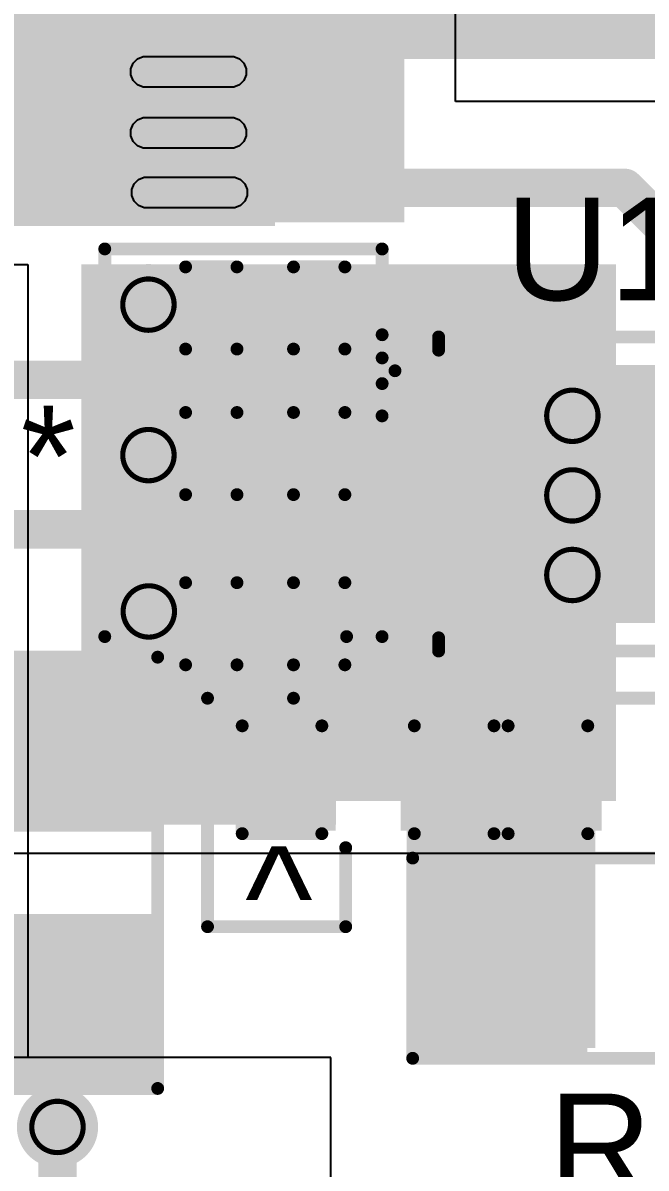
# Model space of a CAD drawing. Header units: millimetres. Extents: x -115 to 124, y -6 to 61.
# Drawn here: x -52.84 to -46.68, y 8.4 to 19.73 of the extents above; entities that cross this region are included whole.
import ezdxf

# ---------------------------------------------------------------- set-up
doc = ezdxf.new("R2010")
doc.units = ezdxf.units.MM
for name, color, linetype in [('BottomLayer', 5, 'Continuous'), ('BottomSolder', 6, 'Continuous'), ('DrillDrawing', 1, 'Continuous'), ('TopLayer', 1, 'Continuous'), ('TopOverlay', 2, 'Continuous'), ('TopPaste', 8, 'Continuous'), ('TopSolder', 216, 'Continuous'), ('ViaHoleLayer', 16, 'Continuous')]:
    doc.layers.add(name, color=color, linetype=linetype)
doc.styles.add('Arial', font='', dxfattribs={"height": 0.2})
doc.styles.get('Arial').set_extended_font_data('Arial')

# ---------------------------------------------------------------- blocks, each defined once
blk = doc.blocks.new('TDFN_14_EP_3_3__3')
at = {"layer": 'TopLayer'}
for points in [[(-1.83500141, 1.30999992), (-1.13500027, 1.30999992), (-1.13500027, 1.09000036), (-1.83500141, 1.09000036)], [(1.13500027, 1.30999992), (1.83500141, 1.30999992), (1.83500141, 1.09000036), (1.13500027, 1.09000036)], [(-0.8899994899999999, 1.17500019), (0.8899994899999999, 1.17500019), (0.8899994899999999, -1.17500019), (-0.8899994899999999, -1.17500019)], [(-1.83500141, 0.9100007199999999), (-1.13500027, 0.9100007199999999), (-1.13500027, 0.6900011599999999), (-1.83500141, 0.6900011599999999)], [(1.13500027, 0.9100007199999999), (1.83500141, 0.9100007199999999), (1.83500141, 0.6900011599999999), (1.13500027, 0.6900011599999999)], [(-1.83500141, 0.50999898), (-1.13500027, 0.50999898), (-1.13500027, 0.28999942), (-1.83500141, 0.28999942)], [(1.13500027, 0.50999898), (1.83500141, 0.50999898), (1.83500141, 0.28999942), (1.13500027, 0.28999942)], [(-1.83500141, 0.10999978), (-1.13500027, 0.10999978), (-1.13500027, -0.10999978), (-1.83500141, -0.10999978)], [(1.13500027, 0.10999978), (1.83500141, 0.10999978), (1.83500141, -0.10999978), (1.13500027, -0.10999978)], [(-1.83500141, -0.28999942), (-1.13500027, -0.28999942), (-1.13500027, -0.50999898), (-1.83500141, -0.50999898)], [(1.13500027, -0.28999942), (1.83500141, -0.28999942), (1.83500141, -0.50999898), (1.13500027, -0.50999898)], [(-1.83500141, -0.6900011599999999), (-1.13500027, -0.6900011599999999), (-1.13500027, -0.9100007199999999), (-1.83500141, -0.9100007199999999)], [(1.13500027, -0.6900011599999999), (1.83500141, -0.6900011599999999), (1.83500141, -0.9100007199999999), (1.13500027, -0.9100007199999999)], [(-1.83500141, -1.09000036), (-1.13500027, -1.09000036), (-1.13500027, -1.30999992), (-1.83500141, -1.30999992)], [(1.13500027, -1.09000036), (1.83500141, -1.09000036), (1.83500141, -1.30999992), (1.13500027, -1.30999992)]]:
    blk.add_hatch(color=1, dxfattribs=at).paths.add_polyline_path(points)
at = {"layer": 'TopPaste'}
for points in [[(-1.83500141, 1.30999992), (-1.13500027, 1.30999992), (-1.13500027, 1.09000036), (-1.83500141, 1.09000036)], [(1.13500027, 1.30999992), (1.83500141, 1.30999992), (1.83500141, 1.09000036), (1.13500027, 1.09000036)], [(-1.83500141, 0.9100007199999999), (-1.13500027, 0.9100007199999999), (-1.13500027, 0.6900011599999999), (-1.83500141, 0.6900011599999999)], [(1.13500027, 0.9100007199999999), (1.83500141, 0.9100007199999999), (1.83500141, 0.6900011599999999), (1.13500027, 0.6900011599999999)], [(-1.83500141, 0.50999898), (-1.13500027, 0.50999898), (-1.13500027, 0.28999942), (-1.83500141, 0.28999942)], [(1.13500027, 0.50999898), (1.83500141, 0.50999898), (1.83500141, 0.28999942), (1.13500027, 0.28999942)], [(-1.83500141, 0.10999978), (-1.13500027, 0.10999978), (-1.13500027, -0.10999978), (-1.83500141, -0.10999978)], [(1.13500027, 0.10999978), (1.83500141, 0.10999978), (1.83500141, -0.10999978), (1.13500027, -0.10999978)], [(-1.83500141, -0.28999942), (-1.13500027, -0.28999942), (-1.13500027, -0.50999898), (-1.83500141, -0.50999898)], [(1.13500027, -0.28999942), (1.83500141, -0.28999942), (1.83500141, -0.50999898), (1.13500027, -0.50999898)], [(-1.83500141, -0.6900011599999999), (-1.13500027, -0.6900011599999999), (-1.13500027, -0.9100007199999999), (-1.83500141, -0.9100007199999999)], [(1.13500027, -0.6900011599999999), (1.83500141, -0.6900011599999999), (1.83500141, -0.9100007199999999), (1.13500027, -0.9100007199999999)], [(-1.83500141, -1.09000036), (-1.13500027, -1.09000036), (-1.13500027, -1.30999992), (-1.83500141, -1.30999992)], [(1.13500027, -1.09000036), (1.83500141, -1.09000036), (1.83500141, -1.30999992), (1.13500027, -1.30999992)]]:
    blk.add_hatch(color=8, dxfattribs=at).paths.add_polyline_path(points)
at = {"layer": 'TopSolder'}
for points in [[(-1.93660141, 1.41159992), (-1.03340027, 1.41159992), (-1.03340027, 0.98840036), (-1.93660141, 0.98840036)], [(1.03340027, 1.41159992), (1.93660141, 1.41159992), (1.93660141, 0.98840036), (1.03340027, 0.98840036)], [(-0.9915994899999999, 1.27660019), (0.9915994899999999, 1.27660019), (0.9915994899999999, -1.27660019), (-0.9915994899999999, -1.27660019)], [(-1.93660141, 1.01160072), (-1.03340027, 1.01160072), (-1.03340027, 0.58840116), (-1.93660141, 0.58840116)], [(1.03340027, 1.01160072), (1.93660141, 1.01160072), (1.93660141, 0.58840116), (1.03340027, 0.58840116)], [(-1.93660141, 0.61159898), (-1.03340027, 0.61159898), (-1.03340027, 0.18839942), (-1.93660141, 0.18839942)], [(1.03340027, 0.61159898), (1.93660141, 0.61159898), (1.93660141, 0.18839942), (1.03340027, 0.18839942)], [(-1.93660141, 0.21159978), (-1.03340027, 0.21159978), (-1.03340027, -0.21159978), (-1.93660141, -0.21159978)], [(1.03340027, 0.21159978), (1.93660141, 0.21159978), (1.93660141, -0.21159978), (1.03340027, -0.21159978)], [(-1.93660141, -0.18839942), (-1.03340027, -0.18839942), (-1.03340027, -0.61159898), (-1.93660141, -0.61159898)], [(1.03340027, -0.18839942), (1.93660141, -0.18839942), (1.93660141, -0.61159898), (1.03340027, -0.61159898)], [(-1.93660141, -0.58840116), (-1.03340027, -0.58840116), (-1.03340027, -1.01160072), (-1.93660141, -1.01160072)], [(1.03340027, -0.58840116), (1.93660141, -0.58840116), (1.93660141, -1.01160072), (1.03340027, -1.01160072)], [(-1.93660141, -0.98840036), (-1.03340027, -0.98840036), (-1.03340027, -1.41159992), (-1.93660141, -1.41159992)], [(1.03340027, -0.98840036), (1.93660141, -0.98840036), (1.93660141, -1.41159992), (1.03340027, -1.41159992)]]:
    blk.add_hatch(color=216, dxfattribs=at).paths.add_polyline_path(points)
at = {"layer": 'TopOverlay', "const_width": 0.127}
for points in [[(-1.54999944, 1.55379928), (1.54999944, 1.55379928)], [(-1.54999944, 1.42299944), (-1.54999944, 1.5429992)], [(1.54999944, 1.42299944), (1.54999944, 1.5429992)], [(-2.1082, 1.0922), (-2.1082, 1.3462)], [(-2.1082, 1.3462), (-1.9812, 1.2192)], [(-2.1082, 1.0922), (-1.9812, 1.2192)], [(-1.54999944, -1.5429992), (-1.54999944, -1.42299944)], [(1.54999944, -1.5429992), (1.54999944, -1.42299944)], [(-1.54999944, -1.55379928), (1.54999944, -1.55379928)]]:
    blk.add_lwpolyline(points, dxfattribs=at)
at = {"layer": 'TopOverlay', "const_width": 0.0635}
for points in [[(-1.58174944, 1.55379928, 1), (-1.51824944, 1.55379928, 1)], [(-1.58174944, 1.5429992, 1), (-1.51824944, 1.5429992, 1)], [(1.51824944, 1.55379928, 1), (1.58174944, 1.55379928, 1)], [(1.51824944, 1.5429992, 1), (1.58174944, 1.5429992, 1)], [(-1.58174944, 1.42299944, 1), (-1.51824944, 1.42299944, 1)], [(1.51824944, 1.42299944, 1), (1.58174944, 1.42299944, 1)], [(-2.13995, 1.3462, 1), (-2.07645, 1.3462, 1)], [(-2.13995, 1.3462, 1), (-2.07645, 1.3462, 1)], [(-2.01295, 1.2192, 1), (-1.94945, 1.2192, 1)], [(-2.01295, 1.2192, 1), (-1.94945, 1.2192, 1)], [(-2.13995, 1.0922, 1), (-2.07645, 1.0922, 1)], [(-2.13995, 1.0922, 1), (-2.07645, 1.0922, 1)], [(-1.58174944, -1.42299944, 1), (-1.51824944, -1.42299944, 1)], [(1.51824944, -1.42299944, 1), (1.58174944, -1.42299944, 1)], [(-1.58174944, -1.5429992, 1), (-1.51824944, -1.5429992, 1)], [(-1.58174944, -1.55379928, 1), (-1.51824944, -1.55379928, 1)], [(1.51824944, -1.5429992, 1), (1.58174944, -1.5429992, 1)], [(1.51824944, -1.55379928, 1), (1.58174944, -1.55379928, 1)]]:
    blk.add_lwpolyline(points, format="xyb", close=True, dxfattribs=at)
blk = doc.blocks.new('R___1206_6')
at = {"layer": 'TopLayer'}
for points in [[(-2.032, 0.889), (-0.508, 0.889), (-0.508, -0.889), (-2.032, -0.889)], [(0.508, 0.889), (2.032, 0.889), (2.032, -0.889), (0.508, -0.889)]]:
    blk.add_hatch(color=1, dxfattribs=at).paths.add_polyline_path(points)
at = {"layer": 'TopPaste'}
for points in [[(-2.032, 0.889), (-0.508, 0.889), (-0.508, -0.889), (-2.032, -0.889)], [(0.508, 0.889), (2.032, 0.889), (2.032, -0.889), (0.508, -0.889)]]:
    blk.add_hatch(color=8, dxfattribs=at).paths.add_polyline_path(points)
at = {"layer": 'TopSolder'}
for points in [[(-2.1336, 0.9905999999999999), (-0.4064, 0.9905999999999999), (-0.4064, -0.9905999999999999), (-2.1336, -0.9905999999999999)], [(0.4064, 0.9905999999999999), (2.1336, 0.9905999999999999), (2.1336, -0.9905999999999999), (0.4064, -0.9905999999999999)]]:
    blk.add_hatch(color=216, dxfattribs=at).paths.add_polyline_path(points)
at = {"layer": 'TopOverlay', "const_width": 0.127}
for points in [[(-2.1336, 0.9905999999999999), (-2.1336, -0.9905999999999999)], [(2.1336, 0.9905999999999999), (-2.1336, 0.9905999999999999)], [(2.1336, 0.9905999999999999), (2.1336, -0.9905999999999999)], [(2.1336, -0.9905999999999999), (-2.1336, -0.9905999999999999)]]:
    blk.add_lwpolyline(points, dxfattribs=at)
at = {"layer": 'TopOverlay', "const_width": 0.0635}
for points in [[(-2.16535, 0.9905999999999999, 1), (-2.10185, 0.9905999999999999, 1)], [(-2.16535, 0.9905999999999999, 1), (-2.10185, 0.9905999999999999, 1)], [(2.10185, 0.9905999999999999, 1), (2.16535, 0.9905999999999999, 1)], [(2.10185, 0.9905999999999999, 1), (2.16535, 0.9905999999999999, 1)], [(-2.16535, -0.9905999999999999, 1), (-2.10185, -0.9905999999999999, 1)], [(-2.16535, -0.9905999999999999, 1), (-2.10185, -0.9905999999999999, 1)], [(2.10185, -0.9905999999999999, 1), (2.16535, -0.9905999999999999, 1)], [(2.10185, -0.9905999999999999, 1), (2.16535, -0.9905999999999999, 1)]]:
    blk.add_lwpolyline(points, format="xyb", close=True, dxfattribs=at)
blk = doc.blocks.new('R___1206_7')
at = {"layer": 'TopLayer'}
for points in [[(-2.032, 0.889), (-0.508, 0.889), (-0.508, -0.889), (-2.032, -0.889)], [(0.508, 0.889), (2.032, 0.889), (2.032, -0.889), (0.508, -0.889)]]:
    blk.add_hatch(color=1, dxfattribs=at).paths.add_polyline_path(points)
at = {"layer": 'TopPaste'}
for points in [[(-2.032, 0.889), (-0.508, 0.889), (-0.508, -0.889), (-2.032, -0.889)], [(0.508, 0.889), (2.032, 0.889), (2.032, -0.889), (0.508, -0.889)]]:
    blk.add_hatch(color=8, dxfattribs=at).paths.add_polyline_path(points)
at = {"layer": 'TopSolder'}
for points in [[(-2.1336, 0.9905999999999999), (-0.4064, 0.9905999999999999), (-0.4064, -0.9905999999999999), (-2.1336, -0.9905999999999999)], [(0.4064, 0.9905999999999999), (2.1336, 0.9905999999999999), (2.1336, -0.9905999999999999), (0.4064, -0.9905999999999999)]]:
    blk.add_hatch(color=216, dxfattribs=at).paths.add_polyline_path(points)
at = {"layer": 'TopOverlay', "const_width": 0.127}
for points in [[(-2.1336, 0.9905999999999999), (2.1336, 0.9905999999999999)], [(-2.1336, 0.9905999999999999), (-2.1336, -0.9905999999999999)], [(2.1336, 0.9905999999999999), (2.1336, -0.9905999999999999)], [(-2.1336, -0.9905999999999999), (2.1336, -0.9905999999999999)]]:
    blk.add_lwpolyline(points, dxfattribs=at)
at = {"layer": 'TopOverlay', "const_width": 0.0635}
for points in [[(-2.16535, 0.9905999999999999, 1), (-2.10185, 0.9905999999999999, 1)], [(-2.16535, 0.9905999999999999, 1), (-2.10185, 0.9905999999999999, 1)], [(2.10185, 0.9905999999999999, 1), (2.16535, 0.9905999999999999, 1)], [(2.10185, 0.9905999999999999, 1), (2.16535, 0.9905999999999999, 1)], [(-2.16535, -0.9905999999999999, 1), (-2.10185, -0.9905999999999999, 1)], [(-2.16535, -0.9905999999999999, 1), (-2.10185, -0.9905999999999999, 1)], [(2.10185, -0.9905999999999999, 1), (2.16535, -0.9905999999999999, 1)], [(2.10185, -0.9905999999999999, 1), (2.16535, -0.9905999999999999, 1)]]:
    blk.add_lwpolyline(points, format="xyb", close=True, dxfattribs=at)
blk = doc.blocks.new('18650_CELL_PAD_B_11')
at = {"layer": 'BottomSolder'}
blk.add_hatch(color=6, dxfattribs=at).paths.add_polyline_path([(54.60160148999999, 4.351600390000001), (54.60160148999999, -4.351600389999999), (43.39840063, -4.351600390000001), (43.39840063, 4.351600389999999)])
blk = doc.blocks.new('C___0603_16')
at = {"layer": 'TopLayer'}
for points in [[(-0.3809999999999999, 0.4445), (-0.3810000000000001, -0.4445), (-1.143, -0.4445), (-1.143, 0.4445)], [(1.143, 0.4445), (1.143, -0.4445), (0.3809999999999999, -0.4445), (0.3810000000000001, 0.4445)]]:
    blk.add_hatch(color=1, dxfattribs=at).paths.add_polyline_path(points)
at = {"layer": 'TopPaste'}
for points in [[(-0.3809999999999999, 0.4445), (-0.3810000000000001, -0.4445), (-1.143, -0.4445), (-1.143, 0.4445)], [(1.143, 0.4445), (1.143, -0.4445), (0.3809999999999999, -0.4445), (0.3810000000000001, 0.4445)]]:
    blk.add_hatch(color=8, dxfattribs=at).paths.add_polyline_path(points)
at = {"layer": 'TopSolder'}
for points in [[(-0.3210001199999999, 0.5044998799999999), (-0.3210001200000001, -0.50449988), (-1.20299988, -0.5044998799999999), (-1.20299988, 0.50449988)], [(1.20299988, 0.5044998799999999), (1.20299988, -0.50449988), (0.3210001199999999, -0.5044998799999999), (0.3210001200000001, 0.50449988)]]:
    blk.add_hatch(color=216, dxfattribs=at).paths.add_polyline_path(points)
at = {"layer": 'TopOverlay', "const_width": 0.127}
for points in [[(-1.2446, 0.5334), (-0.4571999999999999, 0.5334)], [(-1.2446, -0.5334), (-1.2446, 0.5334)], [(0.4571999999999999, 0.5334), (1.2446, 0.5334)], [(1.2446, -0.5334), (1.2446, 0.5334)], [(-1.2446, -0.5334), (-0.4571999999999999, -0.5334)], [(0.4571999999999999, -0.5334), (1.2446, -0.5334)]]:
    blk.add_lwpolyline(points, dxfattribs=at)
at = {"layer": 'TopOverlay', "const_width": 0.0635}
for points in [[(-1.27635, 0.5334, 1), (-1.21285, 0.5334, 1)], [(-1.27635, 0.5334, 1), (-1.21285, 0.5334, 1)], [(-0.4889499999999999, 0.5334, 1), (-0.42545, 0.5334, 1)], [(0.42545, 0.5334, 1), (0.4889499999999999, 0.5334, 1)], [(1.21285, 0.5334, 1), (1.27635, 0.5334, 1)], [(1.21285, 0.5334, 1), (1.27635, 0.5334, 1)], [(-1.27635, -0.5334, 1), (-1.21285, -0.5334, 1)], [(-1.27635, -0.5334, 1), (-1.21285, -0.5334, 1)], [(-0.4889499999999999, -0.5334, 1), (-0.42545, -0.5334, 1)], [(0.42545, -0.5334, 1), (0.4889499999999999, -0.5334, 1)], [(1.21285, -0.5334, 1), (1.27635, -0.5334, 1)], [(1.21285, -0.5334, 1), (1.27635, -0.5334, 1)]]:
    blk.add_lwpolyline(points, format="xyb", close=True, dxfattribs=at)
blk = doc.blocks.new('C___0603_17')
at = {"layer": 'TopLayer'}
for points in [[(-0.3809999999999999, 0.4445), (-0.3810000000000001, -0.4445), (-1.143, -0.4445), (-1.143, 0.4445)], [(1.143, 0.4445), (1.143, -0.4445), (0.3809999999999999, -0.4445), (0.3810000000000001, 0.4445)]]:
    blk.add_hatch(color=1, dxfattribs=at).paths.add_polyline_path(points)
at = {"layer": 'TopPaste'}
for points in [[(-0.3809999999999999, 0.4445), (-0.3810000000000001, -0.4445), (-1.143, -0.4445), (-1.143, 0.4445)], [(1.143, 0.4445), (1.143, -0.4445), (0.3809999999999999, -0.4445), (0.3810000000000001, 0.4445)]]:
    blk.add_hatch(color=8, dxfattribs=at).paths.add_polyline_path(points)
at = {"layer": 'TopSolder'}
for points in [[(-0.3210001199999999, 0.5044998799999999), (-0.3210001200000001, -0.50449988), (-1.20299988, -0.5044998799999999), (-1.20299988, 0.50449988)], [(1.20299988, 0.5044998799999999), (1.20299988, -0.50449988), (0.3210001199999999, -0.5044998799999999), (0.3210001200000001, 0.50449988)]]:
    blk.add_hatch(color=216, dxfattribs=at).paths.add_polyline_path(points)
at = {"layer": 'TopOverlay', "const_width": 0.127}
for points in [[(-1.2446, 0.5334), (-0.4571999999999999, 0.5334)], [(-1.2446, -0.5334), (-1.2446, 0.5334)], [(0.4571999999999999, 0.5334), (1.2446, 0.5334)], [(1.2446, -0.5334), (1.2446, 0.5334)], [(-1.2446, -0.5334), (-0.4571999999999999, -0.5334)], [(0.4571999999999999, -0.5334), (1.2446, -0.5334)]]:
    blk.add_lwpolyline(points, dxfattribs=at)
at = {"layer": 'TopOverlay', "const_width": 0.0635}
for points in [[(-1.27635, 0.5334, 1), (-1.21285, 0.5334, 1)], [(-1.27635, 0.5334, 1), (-1.21285, 0.5334, 1)], [(-0.4889499999999999, 0.5334, 1), (-0.42545, 0.5334, 1)], [(0.42545, 0.5334, 1), (0.4889499999999999, 0.5334, 1)], [(1.21285, 0.5334, 1), (1.27635, 0.5334, 1)], [(1.21285, 0.5334, 1), (1.27635, 0.5334, 1)], [(-1.27635, -0.5334, 1), (-1.21285, -0.5334, 1)], [(-1.27635, -0.5334, 1), (-1.21285, -0.5334, 1)], [(-0.4889499999999999, -0.5334, 1), (-0.42545, -0.5334, 1)], [(0.42545, -0.5334, 1), (0.4889499999999999, -0.5334, 1)], [(1.21285, -0.5334, 1), (1.27635, -0.5334, 1)], [(1.21285, -0.5334, 1), (1.27635, -0.5334, 1)]]:
    blk.add_lwpolyline(points, format="xyb", close=True, dxfattribs=at)
blk = doc.blocks.new('C___0402_18')
at = {"layer": 'TopLayer'}
for points in [[(-0.6985, -0.3175), (-0.6985, 0.3175), (-0.2412999999999999, 0.3175), (-0.2413, -0.3175)], [(0.2412999999999999, -0.3175), (0.2413, 0.3175), (0.6985, 0.3175), (0.6985, -0.3175)]]:
    blk.add_hatch(color=1, dxfattribs=at).paths.add_polyline_path(points)
at = {"layer": 'TopPaste'}
for points in [[(-0.6985, -0.3175), (-0.6985, 0.3175), (-0.2412999999999999, 0.3175), (-0.2413, -0.3175)], [(0.2412999999999999, -0.3175), (0.2413, 0.3175), (0.6985, 0.3175), (0.6985, -0.3175)]]:
    blk.add_hatch(color=8, dxfattribs=at).paths.add_polyline_path(points)
at = {"layer": 'TopSolder'}
for points in [[(-0.7584998799999999, -0.37749988), (-0.7584998799999999, 0.37749988), (-0.18130012, 0.37749988), (-0.18130012, -0.37749988)], [(0.18130012, -0.37749988), (0.18130012, 0.37749988), (0.7584998799999999, 0.37749988), (0.7584998799999999, -0.37749988)]]:
    blk.add_hatch(color=216, dxfattribs=at).paths.add_polyline_path(points)
at = {"layer": 'TopOverlay', "const_width": 0.127}
for points in [[(-0.7874, -0.4064), (-0.7874, 0.4064)], [(-0.7874, 0.4064), (-0.2794, 0.4064)], [(0.2794, 0.4064), (0.7874, 0.4064)], [(0.7874, -0.4064), (0.7874, 0.4064)], [(-0.7874, -0.4064), (-0.2794, -0.4064)], [(0.2794, -0.4064), (0.7874, -0.4064)]]:
    blk.add_lwpolyline(points, dxfattribs=at)
at = {"layer": 'TopOverlay', "const_width": 0.0635}
for points in [[(-0.8191499999999999, 0.4064, 1), (-0.7556499999999999, 0.4064, 1)], [(-0.8191499999999999, 0.4064, 1), (-0.7556499999999999, 0.4064, 1)], [(-0.31115, 0.4064, 1), (-0.24765, 0.4064, 1)], [(0.24765, 0.4064, 1), (0.31115, 0.4064, 1)], [(0.7556499999999999, 0.4064, 1), (0.8191499999999999, 0.4064, 1)], [(0.7556499999999999, 0.4064, 1), (0.8191499999999999, 0.4064, 1)], [(-0.8191499999999999, -0.4064, 1), (-0.7556499999999999, -0.4064, 1)], [(-0.8191499999999999, -0.4064, 1), (-0.7556499999999999, -0.4064, 1)], [(-0.31115, -0.4064, 1), (-0.24765, -0.4064, 1)], [(0.24765, -0.4064, 1), (0.31115, -0.4064, 1)], [(0.7556499999999999, -0.4064, 1), (0.8191499999999999, -0.4064, 1)], [(0.7556499999999999, -0.4064, 1), (0.8191499999999999, -0.4064, 1)]]:
    blk.add_lwpolyline(points, format="xyb", close=True, dxfattribs=at)
blk = doc.blocks.new('C___0402_19')
at = {"layer": 'TopLayer'}
for points in [[(-0.6985, -0.3175), (-0.6985, 0.3175), (-0.2412999999999999, 0.3175), (-0.2413, -0.3175)], [(0.2412999999999999, -0.3175), (0.2413, 0.3175), (0.6985, 0.3175), (0.6985, -0.3175)]]:
    blk.add_hatch(color=1, dxfattribs=at).paths.add_polyline_path(points)
at = {"layer": 'TopPaste'}
for points in [[(-0.6985, -0.3175), (-0.6985, 0.3175), (-0.2412999999999999, 0.3175), (-0.2413, -0.3175)], [(0.2412999999999999, -0.3175), (0.2413, 0.3175), (0.6985, 0.3175), (0.6985, -0.3175)]]:
    blk.add_hatch(color=8, dxfattribs=at).paths.add_polyline_path(points)
at = {"layer": 'TopSolder'}
for points in [[(-0.7584998799999999, -0.37749988), (-0.7584998799999999, 0.37749988), (-0.18130012, 0.37749988), (-0.18130012, -0.37749988)], [(0.18130012, -0.37749988), (0.18130012, 0.37749988), (0.7584998799999999, 0.37749988), (0.7584998799999999, -0.37749988)]]:
    blk.add_hatch(color=216, dxfattribs=at).paths.add_polyline_path(points)
at = {"layer": 'TopOverlay', "const_width": 0.127}
for points in [[(-0.7874, -0.4064), (-0.7874, 0.4064)], [(-0.7874, 0.4064), (-0.2794, 0.4064)], [(0.2794, 0.4064), (0.7874, 0.4064)], [(0.7874, -0.4064), (0.7874, 0.4064)], [(-0.7874, -0.4064), (-0.2794, -0.4064)], [(0.2794, -0.4064), (0.7874, -0.4064)]]:
    blk.add_lwpolyline(points, dxfattribs=at)
at = {"layer": 'TopOverlay', "const_width": 0.0635}
for points in [[(-0.8191499999999999, 0.4064, 1), (-0.7556499999999999, 0.4064, 1)], [(-0.8191499999999999, 0.4064, 1), (-0.7556499999999999, 0.4064, 1)], [(-0.31115, 0.4064, 1), (-0.24765, 0.4064, 1)], [(0.24765, 0.4064, 1), (0.31115, 0.4064, 1)], [(0.7556499999999999, 0.4064, 1), (0.8191499999999999, 0.4064, 1)], [(0.7556499999999999, 0.4064, 1), (0.8191499999999999, 0.4064, 1)], [(-0.8191499999999999, -0.4064, 1), (-0.7556499999999999, -0.4064, 1)], [(-0.8191499999999999, -0.4064, 1), (-0.7556499999999999, -0.4064, 1)], [(-0.31115, -0.4064, 1), (-0.24765, -0.4064, 1)], [(0.24765, -0.4064, 1), (0.31115, -0.4064, 1)], [(0.7556499999999999, -0.4064, 1), (0.8191499999999999, -0.4064, 1)], [(0.7556499999999999, -0.4064, 1), (0.8191499999999999, -0.4064, 1)]]:
    blk.add_lwpolyline(points, format="xyb", close=True, dxfattribs=at)
blk = doc.blocks.new('C___0402_20')
at = {"layer": 'TopLayer'}
for points in [[(-0.6985, -0.3175), (-0.6985, 0.3175), (-0.2412999999999999, 0.3175), (-0.2413, -0.3175)], [(0.2412999999999999, -0.3175), (0.2413, 0.3175), (0.6985, 0.3175), (0.6985, -0.3175)]]:
    blk.add_hatch(color=1, dxfattribs=at).paths.add_polyline_path(points)
at = {"layer": 'TopPaste'}
for points in [[(-0.6985, -0.3175), (-0.6985, 0.3175), (-0.2412999999999999, 0.3175), (-0.2413, -0.3175)], [(0.2412999999999999, -0.3175), (0.2413, 0.3175), (0.6985, 0.3175), (0.6985, -0.3175)]]:
    blk.add_hatch(color=8, dxfattribs=at).paths.add_polyline_path(points)
at = {"layer": 'TopSolder'}
for points in [[(-0.7584998799999999, -0.37749988), (-0.7584998799999999, 0.37749988), (-0.18130012, 0.37749988), (-0.18130012, -0.37749988)], [(0.18130012, -0.37749988), (0.18130012, 0.37749988), (0.7584998799999999, 0.37749988), (0.7584998799999999, -0.37749988)]]:
    blk.add_hatch(color=216, dxfattribs=at).paths.add_polyline_path(points)
at = {"layer": 'TopOverlay', "const_width": 0.127}
for points in [[(-0.7874, -0.4064), (-0.7874, 0.4064)], [(-0.7874, 0.4064), (-0.2794, 0.4064)], [(0.2794, 0.4064), (0.7874, 0.4064)], [(0.7874, -0.4064), (0.7874, 0.4064)], [(-0.7874, -0.4064), (-0.2794, -0.4064)], [(0.2794, -0.4064), (0.7874, -0.4064)]]:
    blk.add_lwpolyline(points, dxfattribs=at)
at = {"layer": 'TopOverlay', "const_width": 0.0635}
for points in [[(-0.8191499999999999, 0.4064, 1), (-0.7556499999999999, 0.4064, 1)], [(-0.8191499999999999, 0.4064, 1), (-0.7556499999999999, 0.4064, 1)], [(-0.31115, 0.4064, 1), (-0.24765, 0.4064, 1)], [(0.24765, 0.4064, 1), (0.31115, 0.4064, 1)], [(0.7556499999999999, 0.4064, 1), (0.8191499999999999, 0.4064, 1)], [(0.7556499999999999, 0.4064, 1), (0.8191499999999999, 0.4064, 1)], [(-0.8191499999999999, -0.4064, 1), (-0.7556499999999999, -0.4064, 1)], [(-0.8191499999999999, -0.4064, 1), (-0.7556499999999999, -0.4064, 1)], [(-0.31115, -0.4064, 1), (-0.24765, -0.4064, 1)], [(0.24765, -0.4064, 1), (0.31115, -0.4064, 1)], [(0.7556499999999999, -0.4064, 1), (0.8191499999999999, -0.4064, 1)], [(0.7556499999999999, -0.4064, 1), (0.8191499999999999, -0.4064, 1)]]:
    blk.add_lwpolyline(points, format="xyb", close=True, dxfattribs=at)

msp = doc.modelspace()

# ---------------------------------------------------------------- hatches: boundary and pattern name
at = {"layer": 'BottomLayer'}
for points in [[(-64.1112002, 19.3720974), (-46.5836, 19.3720974), (-46.5836, 28.25009844), (-64.1112002, 28.25009844)], [(-61.3499027, 17.72109994), (-50.3498993, 17.72109994), (-50.3498993, 28.25010098), (-61.3499027, 28.25010098)], [(-52.26608292, 12.03149994), (-46.9789002, 12.03149994), (-46.9789002, 17.34009994), (-52.26608292, 17.34009994)]]:
    msp.add_hatch(color=5, dxfattribs=at).paths.add_polyline_path(points)
h = msp.add_hatch(color=5, dxfattribs=at)
edge = h.paths.add_edge_path()
edge.add_arc((-51.60170019999999, 16.94159934), 0.2999994, 0, 360)
h = msp.add_hatch(color=5, dxfattribs=at)
edge = h.paths.add_edge_path()
edge.add_arc((-47.41070019999999, 15.84149994), 0.2999994, 0, 360)
h = msp.add_hatch(color=5, dxfattribs=at)
edge = h.paths.add_edge_path()
edge.add_arc((-51.60170019999999, 15.45260054), 0.2999994, 0, 360)
h = msp.add_hatch(color=5, dxfattribs=at)
edge = h.paths.add_edge_path()
edge.add_arc((-47.41070019999999, 15.05409994), 0.2999994, 0, 360)
h = msp.add_hatch(color=5, dxfattribs=at)
edge = h.paths.add_edge_path()
edge.add_arc((-47.41070019999999, 14.26669994), 0.2999994, 0, 360)
h = msp.add_hatch(color=5, dxfattribs=at)
edge = h.paths.add_edge_path()
edge.add_arc((-51.59798672, 13.90592342), 0.2999994, 0, 360)
h = msp.add_hatch(color=5, dxfattribs=at)
edge = h.paths.add_edge_path()
edge.add_arc((-52.50090083999999, 8.80569994), 0.2999994, 0, 360)
at = {"layer": 'BottomSolder'}
h = msp.add_hatch(color=6, dxfattribs=at)
edge = h.paths.add_edge_path()
edge.add_arc((-51.60170019999999, 16.94159934), 0.4015993999999999, 0, 360)
h = msp.add_hatch(color=6, dxfattribs=at)
edge = h.paths.add_edge_path()
edge.add_arc((-47.41070019999999, 15.84149994), 0.4015993999999999, 0, 360)
h = msp.add_hatch(color=6, dxfattribs=at)
edge = h.paths.add_edge_path()
edge.add_arc((-51.60170019999999, 15.45260054), 0.4015993999999999, 0, 360)
h = msp.add_hatch(color=6, dxfattribs=at)
edge = h.paths.add_edge_path()
edge.add_arc((-47.41070019999999, 15.05409994), 0.4015993999999999, 0, 360)
h = msp.add_hatch(color=6, dxfattribs=at)
edge = h.paths.add_edge_path()
edge.add_arc((-47.41070019999999, 14.26669994), 0.4015993999999999, 0, 360)
h = msp.add_hatch(color=6, dxfattribs=at)
edge = h.paths.add_edge_path()
edge.add_arc((-51.59798672, 13.90592342), 0.4015993999999999, 0, 360)
h = msp.add_hatch(color=6, dxfattribs=at)
edge = h.paths.add_edge_path()
edge.add_arc((-52.50090083999999, 8.80569994), 0.4015993999999999, 0, 360)
at = {"layer": 'TopLayer'}
for points in [[(-61.3499027, 17.7546), (-49.07280254, 17.7546), (-49.07280254, 25.0952), (-61.3499027, 25.0952)], [(-49.0491018, 9.58629274), (-48.31809996, 9.58629274), (-48.31809996, 14.31749994), (-49.0491018, 14.31749994)], [(-50.20570095999999, 11.79633658), (-49.74850095999999, 11.79633658), (-49.74850095999999, 14.10159994), (-50.20570095999999, 14.10159994)], [(-53.38990084, 11.79129976), (-51.61190083999999, 11.79129976), (-51.61190083999999, 13.35209928), (-53.38990084, 13.35209928)], [(-53.38990084, 11.79129976), (-51.61190083999999, 11.79129976), (-51.61190083999999, 13.35209928), (-53.38990084, 13.35209928)], [(-53.38990084, 11.79633658), (-49.74850095999999, 11.79633658), (-49.74850095999999, 13.17449994), (-53.38990084, 13.17449994)], [(-49.0491018, 9.58629274), (-47.1821002, 9.58629274), (-47.1821002, 12.68533658), (-49.0491018, 12.68533658)], [(-49.0491018, 11.79633658), (-47.1821002, 11.79633658), (-47.1821002, 12.68533658), (-49.0491018, 12.68533658)]]:
    msp.add_hatch(color=1, dxfattribs=at).paths.add_polyline_path(points)
h = msp.add_hatch(color=1, dxfattribs=at)
edge = h.paths.add_edge_path()
edge.add_arc((-51.60170019999999, 16.94159934), 0.2999994, 0, 360)
h = msp.add_hatch(color=1, dxfattribs=at)
edge = h.paths.add_edge_path()
edge.add_arc((-47.41070019999999, 15.84149994), 0.2999994, 0, 360)
h = msp.add_hatch(color=1, dxfattribs=at)
edge = h.paths.add_edge_path()
edge.add_arc((-51.60170019999999, 15.45260054), 0.2999994, 0, 360)
h = msp.add_hatch(color=1, dxfattribs=at)
edge = h.paths.add_edge_path()
edge.add_arc((-47.41070019999999, 15.05409994), 0.2999994, 0, 360)
h = msp.add_hatch(color=1, dxfattribs=at)
edge = h.paths.add_edge_path()
edge.add_arc((-47.41070019999999, 14.26669994), 0.2999994, 0, 360)
h = msp.add_hatch(color=1, dxfattribs=at)
edge = h.paths.add_edge_path()
edge.add_arc((-51.59798672, 13.90592342), 0.2999994, 0, 360)
h = msp.add_hatch(color=1, dxfattribs=at)
edge = h.paths.add_edge_path()
edge.add_arc((-52.50090083999999, 8.80569994), 0.2999994, 0, 360)
at = {"layer": 'TopSolder'}
h = msp.add_hatch(color=216, dxfattribs=at)
edge = h.paths.add_edge_path()
edge.add_arc((-51.60170019999999, 16.94159934), 0.4015993999999999, 0, 360)
h = msp.add_hatch(color=216, dxfattribs=at)
edge = h.paths.add_edge_path()
edge.add_arc((-47.41070019999999, 15.84149994), 0.4015993999999999, 0, 360)
h = msp.add_hatch(color=216, dxfattribs=at)
edge = h.paths.add_edge_path()
edge.add_arc((-51.60170019999999, 15.45260054), 0.4015993999999999, 0, 360)
h = msp.add_hatch(color=216, dxfattribs=at)
edge = h.paths.add_edge_path()
edge.add_arc((-47.41070019999999, 15.05409994), 0.4015993999999999, 0, 360)
h = msp.add_hatch(color=216, dxfattribs=at)
edge = h.paths.add_edge_path()
edge.add_arc((-47.41070019999999, 14.26669994), 0.4015993999999999, 0, 360)
h = msp.add_hatch(color=216, dxfattribs=at)
edge = h.paths.add_edge_path()
edge.add_arc((-51.59798672, 13.90592342), 0.4015993999999999, 0, 360)
h = msp.add_hatch(color=216, dxfattribs=at)
edge = h.paths.add_edge_path()
edge.add_arc((-52.50090083999999, 8.80569994), 0.4015993999999999, 0, 360)
at = {"layer": 'ViaHoleLayer'}
h = msp.add_hatch(color=16, dxfattribs=at)
edge = h.paths.add_edge_path()
edge.add_arc((-51.60170019999999, 16.94159934), 0.1499997, 0, 360)
h = msp.add_hatch(color=16, dxfattribs=at)
edge = h.paths.add_edge_path()
edge.add_arc((-47.41070019999999, 15.84149994), 0.1499997, 0, 360)
h = msp.add_hatch(color=16, dxfattribs=at)
edge = h.paths.add_edge_path()
edge.add_arc((-51.60170019999999, 15.45260054), 0.1499997, 0, 360)
h = msp.add_hatch(color=16, dxfattribs=at)
edge = h.paths.add_edge_path()
edge.add_arc((-47.41070019999999, 15.05409994), 0.1499997, 0, 360)
h = msp.add_hatch(color=16, dxfattribs=at)
edge = h.paths.add_edge_path()
edge.add_arc((-47.41070019999999, 14.26669994), 0.1499997, 0, 360)
h = msp.add_hatch(color=16, dxfattribs=at)
edge = h.paths.add_edge_path()
edge.add_arc((-51.59798672, 13.90592342), 0.1499997, 0, 360)
h = msp.add_hatch(color=16, dxfattribs=at)
edge = h.paths.add_edge_path()
edge.add_arc((-52.50090083999999, 8.80569994), 0.1499997, 0, 360)

# ---------------------------------------------------------------- linework, layer by layer
at = {"layer": 'BottomLayer'}
for p, q in [((-61.722, 17.34009994), (-52.79550019999999, 17.34009994)), ((-52.79550019999999, 17.34009994), (-52.79550019999999, 9.491499939999999)), ((-58.76450019999999, 11.51464042), (-44.68490173999999, 11.51464042)), ((-52.79550019999999, 9.491499939999999), (-58.76450019999999, 9.491499939999999)), ((-49.7983002, 9.491499939999999), (-58.76450019999999, 9.491499939999999)), ((-49.7983002, -0.23670006), (-49.7983002, 9.491499939999999))]:
    msp.add_line(p, q, dxfattribs=at)
at = {"layer": 'BottomLayer', "const_width": 0.3809999999999999}
for points in [[(-52.26608292, 19.40178238), (-52.26608292, 19.94059766)], [(-52.26608292, 19.40178238), (-52.03320048, 19.16889994)], [(-53.24544087999999, 18.09635192), (-46.89334538, 18.09635192)], [(-46.89334538, 18.09635192), (-46.45396348, 17.65697002)], [(-52.50090083999999, 7.34909884), (-52.50090083999999, 8.80569994)]]:
    msp.add_lwpolyline(points, dxfattribs=at)
at = {"layer": 'BottomLayer', "const_width": 0.1905}
for points in [[(-52.36133292, 19.40178238, 1), (-52.17083292, 19.40178238, 1)], [(-52.36133292, 19.40178238, 1), (-52.17083292, 19.40178238, 1)], [(-52.12845048, 19.16889994, 1), (-51.93795048, 19.16889994, 1)], [(-46.98859538, 18.09635192, 1), (-46.79809537999999, 18.09635192, 1)], [(-46.98859538, 18.09635192, 1), (-46.79809537999999, 18.09635192, 1)], [(-52.59615084, 8.80569994, 1), (-52.40565083999999, 8.80569994, 1)]]:
    msp.add_lwpolyline(points, format="xyb", close=True, dxfattribs=at)
at = {"layer": 'BottomSolder'}
for p, q in [((-51.71019883999999, 19.37429704), (-51.65418421999999, 19.39749994)), ((-51.65418421999999, 19.39749994), (-50.75858784, 19.39749994)), ((-50.75858784, 19.39749994), (-50.70257322, 19.37429704)), ((-51.77626931999999, 19.2754123), (-51.75306895999999, 19.33142692)), ((-51.77626931999999, 19.24509994), (-51.77626931999999, 19.2754123)), ((-51.75306895999999, 19.33142692), (-51.71019883999999, 19.37429704)), ((-50.70257322, 19.37429704), (-50.65970309999999, 19.33142692)), ((-50.65970309999999, 19.33142692), (-50.63650019999999, 19.2754123)), ((-50.63650019999999, 19.2754123), (-50.63650019999999, 19.24509994)), ((-51.77626931999999, 19.21478504), (-51.77626931999999, 19.24509994)), ((-51.75306895999999, 19.15877042), (-51.77626931999999, 19.21478504)), ((-51.71019883999999, 19.1159003), (-51.75306895999999, 19.15877042)), ((-50.65970309999999, 19.15877042), (-50.70257322, 19.1159003)), ((-50.63650019999999, 19.21478504), (-50.65970309999999, 19.15877042)), ((-50.63650019999999, 19.24509994), (-50.63650019999999, 19.21478504)), ((-51.65418421999999, 19.09269994), (-51.71019883999999, 19.1159003)), ((-50.75858784, 19.09269994), (-51.65418421999999, 19.09269994)), ((-50.70257322, 19.1159003), (-50.75858784, 19.09269994)), ((-51.77642172, 18.67152222), (-51.75322135999999, 18.72753684)), ((-51.75322135999999, 18.72753684), (-51.71035123999999, 18.77040696)), ((-51.71035123999999, 18.77040696), (-51.65433662, 18.79360986)), ((-51.65433662, 18.79360986), (-50.75874023999999, 18.79360986)), ((-50.75874023999999, 18.79360986), (-50.70272562, 18.77040696)), ((-50.70272562, 18.77040696), (-50.6598555, 18.72753684)), ((-50.6598555, 18.72753684), (-50.6366526, 18.67152222)), ((-51.77642172, 18.64120986), (-51.77642172, 18.67152222)), ((-51.77642172, 18.61089496), (-51.77642172, 18.64120986)), ((-51.75322135999999, 18.55488034), (-51.77642172, 18.61089496)), ((-50.6366526, 18.61089496), (-50.6598555, 18.55488034)), ((-50.6366526, 18.67152222), (-50.6366526, 18.64120986)), ((-50.6366526, 18.64120986), (-50.6366526, 18.61089496)), ((-51.71035123999999, 18.51201022), (-51.75322135999999, 18.55488034)), ((-51.65433662, 18.48880986), (-51.71035123999999, 18.51201022)), ((-50.75874023999999, 18.48880986), (-51.65433662, 18.48880986)), ((-50.70272562, 18.51201022), (-50.75874023999999, 18.48880986)), ((-50.6598555, 18.55488034), (-50.70272562, 18.51201022)), ((-51.76518476, 18.0816123), (-51.74198439999999, 18.13762692)), ((-51.74198439999999, 18.13762692), (-51.69911428, 18.18049704)), ((-51.69911428, 18.18049704), (-51.64309966, 18.20369994)), ((-51.64309966, 18.20369994), (-50.74750328, 18.20369994)), ((-50.74750328, 18.20369994), (-50.69148866, 18.18049704)), ((-50.69148866, 18.18049704), (-50.64861854, 18.13762692)), ((-50.64861854, 18.13762692), (-50.62541564, 18.0816123)), ((-51.76518476, 18.05129994), (-51.76518476, 18.0816123)), ((-51.76518476, 18.02098504), (-51.76518476, 18.05129994)), ((-51.74198439999999, 17.96497042), (-51.76518476, 18.02098504)), ((-50.62541564, 18.02098504), (-50.64861854, 17.96497042)), ((-50.62541564, 18.0816123), (-50.62541564, 18.05129994)), ((-50.62541564, 18.05129994), (-50.62541564, 18.02098504)), ((-51.69911428, 17.9221003), (-51.74198439999999, 17.96497042)), ((-51.64309966, 17.89889994), (-51.69911428, 17.9221003)), ((-50.69148866, 17.9221003), (-50.74750328, 17.89889994)), ((-50.64861854, 17.96497042), (-50.69148866, 17.9221003)), ((-50.74750328, 17.89889994), (-51.64309966, 17.89889994))]:
    msp.add_line(p, q, dxfattribs=at)
at = {"layer": 'DrillDrawing'}
for points, const_width in [([(-51.3477002, 16.94159934, 1), (-51.85570019999999, 16.94159934, 1)], 0.0508), ([(-51.8684002, 16.94159934, 1), (-51.84300019999999, 16.94159934, 1)], 0.0254), ([(-51.3604002, 16.94159934, 1), (-51.3350002, 16.94159934, 1)], 0.0254), ([(-47.1567002, 15.84149994, 1), (-47.6647002, 15.84149994, 1)], 0.0508), ([(-47.67740019999999, 15.84149994, 1), (-47.6520002, 15.84149994, 1)], 0.0254), ([(-47.1694002, 15.84149994, 1), (-47.1440002, 15.84149994, 1)], 0.0254), ([(-51.3477002, 15.45260054, 1), (-51.85570019999999, 15.45260054, 1)], 0.0508), ([(-51.8684002, 15.45260054, 1), (-51.84300019999999, 15.45260054, 1)], 0.0254), ([(-51.3604002, 15.45260054, 1), (-51.3350002, 15.45260054, 1)], 0.0254), ([(-47.1567002, 15.05409994, 1), (-47.6647002, 15.05409994, 1)], 0.0508), ([(-47.67740019999999, 15.05409994, 1), (-47.6520002, 15.05409994, 1)], 0.0254), ([(-47.1694002, 15.05409994, 1), (-47.1440002, 15.05409994, 1)], 0.0254), ([(-47.1567002, 14.26669994, 1), (-47.6647002, 14.26669994, 1)], 0.0508), ([(-47.67740019999999, 14.26669994, 1), (-47.6520002, 14.26669994, 1)], 0.0254), ([(-47.1694002, 14.26669994, 1), (-47.1440002, 14.26669994, 1)], 0.0254), ([(-51.34398672, 13.90592342, 1), (-51.85198671999999, 13.90592342, 1)], 0.0508), ([(-51.86468672, 13.90592342, 1), (-51.83928672, 13.90592342, 1)], 0.0254), ([(-51.35668672, 13.90592342, 1), (-51.33128672, 13.90592342, 1)], 0.0254), ([(-52.24690084, 8.80569994, 1), (-52.75490084, 8.80569994, 1)], 0.0508), ([(-52.76760083999999, 8.80569994, 1), (-52.74220084, 8.80569994, 1)], 0.0254), ([(-52.25960083999999, 8.80569994, 1), (-52.23420084, 8.80569994, 1)], 0.0254)]:
    msp.add_lwpolyline(points, format="xyb", close=True, dxfattribs=dict(at, const_width=const_width))
at = {"layer": 'TopLayer'}
for p, q in [((-48.5648, 18.9500002), (-48.5648, 25.4508)), ((-44.97645817999999, 18.9500002), (-48.5648, 18.9500002))]:
    msp.add_line(p, q, dxfattribs=at)
for points, const_width in [([(-51.60170019999999, 16.94159934), (-51.5850505, 16.92494964)], 0.3809999999999999), ([(-51.5850505, 16.92494964), (-50.93254989999999, 16.92494964)], 0.3809999999999999), ([(-50.93254989999999, 16.92494964), (-50.91640057999999, 16.90880032)], 0.3809999999999999), ([(-50.91690096, 16.90829994), (-50.91640057999999, 16.90880032)], 0.254), ([(-49.97710096, 16.90829994), (-49.10822538, 16.90829994)], 0.254), ([(-48.6681018, 16.28511094), (-48.6681018, 16.46817636)], 0.254), ([(-55.2974002, 16.19709994), (-50.0523002, 16.19709994)], 0.3809999999999999), ([(-50.0523002, 16.19709994), (-49.50064522, 16.19709994)], 0.254), ([(-49.50064522, 16.19709994), (-49.17165679999999, 15.86811152)], 0.254), ([(-49.17165679999999, 15.86811152), (-48.6681018, 15.86811152)], 0.254), ([(-51.59394558, 15.46035516), (-50.92465558, 15.46035516)], 0.3809999999999999), ([(-51.60170019999999, 15.45260054), (-51.59394558, 15.46035516)], 0.254), ([(-50.92465558, 15.46035516), (-50.91690096, 15.46810978)], 0.254), ([(-49.97710096, 15.46810978), (-48.6681018, 15.46810978)], 0.254), ([(-49.75388322, 14.71904346), (-49.4048161, 15.06811058)], 0.254), ([(-49.4048161, 15.06811058), (-48.6681018, 15.06811058)], 0.254), ([(-48.6681018, 15.06811058), (-47.41070019999999, 15.06811058)], 0.254), ([(-47.41070019999999, 15.06811058), (-47.18310096, 15.06811058)], 0.254), ([(-55.06095668, 14.71904346), (-50.0523002, 14.71904346)], 0.3809999999999999), ([(-50.0523002, 14.71904346), (-49.75388322, 14.71904346)], 0.254), ([(-49.86517332, 13.97459994), (-49.17166188, 14.66811138)], 0.254), ([(-49.17166188, 14.66811138), (-48.6681018, 14.66811138)], 0.254), ([(-51.59798672, 13.90592342), (-51.55608434, 13.86402104)], 0.3809999999999999), ([(-51.55608434, 13.86402104), (-50.95500096, 13.86402104)], 0.3809999999999999), ([(-50.95500096, 13.86402104), (-50.91690096, 13.82592104)], 0.3809999999999999), ([(-50.07870096, 13.77139994), (-49.87550096, 13.97459994)], 0.254), ([(-49.87550096, 13.97459994), (-49.86517332, 13.97459994)], 0.254), ([(-50.91690096, 13.78409994), (-50.91690096, 13.82592104)], 0.3809999999999999), ([(-52.50090083999999, 12.84429994), (-52.37390084, 12.84429994)], 0.3809999999999999), ([(-52.50090083999999, 8.80569994), (-52.50090083999999, 10.05009928)], 0.3809999999999999)]:
    msp.add_lwpolyline(points, dxfattribs=dict(at, const_width=const_width))
for points, const_width in [([(-51.6969502, 16.94159934, 1), (-51.5064502, 16.94159934, 1)], 0.1905), ([(-51.68030049999999, 16.92494964, 1), (-51.48980049999999, 16.92494964, 1)], 0.1905), ([(-51.68030049999999, 16.92494964, 1), (-51.48980049999999, 16.92494964, 1)], 0.1905), ([(-51.0277999, 16.92494964, 1), (-50.8372999, 16.92494964, 1)], 0.1905), ([(-51.0277999, 16.92494964, 1), (-50.8372999, 16.92494964, 1)], 0.1905), ([(-51.01165057999999, 16.90880032, 1), (-50.82115058, 16.90880032, 1)], 0.1905), ([(-50.98040096, 16.90829994, 1), (-50.85340096, 16.90829994, 1)], 0.127), ([(-50.97990058000001, 16.90880032, 1), (-50.85290058, 16.90880032, 1)], 0.127), ([(-50.04060096, 16.90829994, 1), (-49.91360096, 16.90829994, 1)], 0.127), ([(-49.17172538, 16.90829994, 1), (-49.04472538, 16.90829994, 1)], 0.127), ([(-49.17172538, 16.90829994, 1), (-49.04472538, 16.90829994, 1)], 0.127), ([(-48.73160179999999, 16.46817636, 1), (-48.6046018, 16.46817636, 1)], 0.127), ([(-48.73160179999999, 16.46817636, 1), (-48.6046018, 16.46817636, 1)], 0.127), ([(-50.1475502, 16.19709994, 1), (-49.9570502, 16.19709994, 1)], 0.1905), ([(-50.1158002, 16.19709994, 1), (-49.98880019999999, 16.19709994, 1)], 0.127), ([(-49.56414521999999, 16.19709994, 1), (-49.43714522, 16.19709994, 1)], 0.127), ([(-49.56414521999999, 16.19709994, 1), (-49.43714522, 16.19709994, 1)], 0.127), ([(-48.73160179999999, 16.28511094, 1), (-48.6046018, 16.28511094, 1)], 0.127), ([(-49.23515679999999, 15.86811152, 1), (-49.1081568, 15.86811152, 1)], 0.127), ([(-49.23515679999999, 15.86811152, 1), (-49.1081568, 15.86811152, 1)], 0.127), ([(-48.73160179999999, 15.86811152, 1), (-48.6046018, 15.86811152, 1)], 0.127), ([(-51.68919558, 15.46035516, 1), (-51.49869558, 15.46035516, 1)], 0.1905), ([(-51.01990558, 15.46035516, 1), (-50.82940557999999, 15.46035516, 1)], 0.1905), ([(-51.6652002, 15.45260054, 1), (-51.53820019999999, 15.45260054, 1)], 0.127), ([(-51.65744557999999, 15.46035516, 1), (-51.53044557999999, 15.46035516, 1)], 0.127), ([(-50.98815558, 15.46035516, 1), (-50.86115557999999, 15.46035516, 1)], 0.127), ([(-50.98040096, 15.46810978, 1), (-50.85340096, 15.46810978, 1)], 0.127), ([(-50.04060096, 15.46810978, 1), (-49.91360096, 15.46810978, 1)], 0.127), ([(-48.73160179999999, 15.46810978, 1), (-48.6046018, 15.46810978, 1)], 0.127), ([(-49.4683161, 15.06811058, 1), (-49.34131609999999, 15.06811058, 1)], 0.127), ([(-49.4683161, 15.06811058, 1), (-49.34131609999999, 15.06811058, 1)], 0.127), ([(-48.73160179999999, 15.06811058, 1), (-48.6046018, 15.06811058, 1)], 0.127), ([(-48.73160179999999, 15.06811058, 1), (-48.6046018, 15.06811058, 1)], 0.127), ([(-47.4742002, 15.06811058, 1), (-47.3472002, 15.06811058, 1)], 0.127), ([(-47.4742002, 15.06811058, 1), (-47.3472002, 15.06811058, 1)], 0.127), ([(-47.24660095999999, 15.06811058, 1), (-47.11960096, 15.06811058, 1)], 0.127), ([(-50.1475502, 14.71904346, 1), (-49.9570502, 14.71904346, 1)], 0.1905), ([(-50.1158002, 14.71904346, 1), (-49.98880019999999, 14.71904346, 1)], 0.127), ([(-49.81738322, 14.71904346, 1), (-49.69038322, 14.71904346, 1)], 0.127), ([(-49.81738322, 14.71904346, 1), (-49.69038322, 14.71904346, 1)], 0.127), ([(-49.23516188, 14.66811138, 1), (-49.10816188, 14.66811138, 1)], 0.127), ([(-49.23516188, 14.66811138, 1), (-49.10816188, 14.66811138, 1)], 0.127), ([(-48.73160179999999, 14.66811138, 1), (-48.6046018, 14.66811138, 1)], 0.127), ([(-51.69323671999999, 13.90592342, 1), (-51.50273671999999, 13.90592342, 1)], 0.1905), ([(-51.65133434, 13.86402104, 1), (-51.46083433999999, 13.86402104, 1)], 0.1905), ([(-51.65133434, 13.86402104, 1), (-51.46083433999999, 13.86402104, 1)], 0.1905), ([(-51.05025096, 13.86402104, 1), (-50.85975095999999, 13.86402104, 1)], 0.1905), ([(-51.05025096, 13.86402104, 1), (-50.85975095999999, 13.86402104, 1)], 0.1905), ([(-49.93900096, 13.97459994, 1), (-49.81200095999999, 13.97459994, 1)], 0.127), ([(-49.93900096, 13.97459994, 1), (-49.81200095999999, 13.97459994, 1)], 0.127), ([(-49.92867331999999, 13.97459994, 1), (-49.80167332, 13.97459994, 1)], 0.127), ([(-49.92867331999999, 13.97459994, 1), (-49.80167332, 13.97459994, 1)], 0.127), ([(-51.01215096, 13.82592104, 1), (-50.82165095999999, 13.82592104, 1)], 0.1905), ([(-51.01215096, 13.82592104, 1), (-50.82165095999999, 13.82592104, 1)], 0.1905), ([(-51.01215096, 13.78409994, 1), (-50.82165095999999, 13.78409994, 1)], 0.1905), ([(-50.14220096, 13.77139994, 1), (-50.01520095999999, 13.77139994, 1)], 0.127), ([(-52.59615084, 12.84429994, 1), (-52.40565083999999, 12.84429994, 1)], 0.1905), ([(-52.46915084, 12.84429994, 1), (-52.27865084, 12.84429994, 1)], 0.1905), ([(-52.59615084, 10.05009928, 1), (-52.40565083999999, 10.05009928, 1)], 0.1905), ([(-52.59615084, 8.80569994, 1), (-52.40565083999999, 8.80569994, 1)], 0.1905)]:
    msp.add_lwpolyline(points, format="xyb", close=True, dxfattribs=dict(at, const_width=const_width))
at = {"layer": 'TopLayer', "const_width": 0.254}
msp.add_lwpolyline([(-49.10822538, 16.90829994, -0.4142135623730951), (-48.6681018, 16.46817636)], format="xyb", dxfattribs=at)
at = {"layer": 'TopOverlay', "const_width": 0.127}
for points in [[(-52.0335002, 17.49249994), (-49.292002, 17.49249994)], [(-52.0335002, 13.65709994), (-52.0335002, 17.49249994)], [(-49.292002, 17.49249994), (-49.29130095999999, 17.4917989)], [(-49.29130095999999, 16.64353034), (-49.29130095999999, 17.4917989)], [(-49.292002, 13.65709994), (-49.292002, 15.8407989)], [(-49.64261852, 13.65709994), (-49.292002, 13.65709994)], [(-51.0175002, 10.78689994), (-51.0175002, 13.04749994)], [(-51.0175002, 13.04749994), (-50.16760095999999, 13.04749994)], [(-50.16760095999999, 13.04749994), (-46.0137002, 13.04749994)], [(-49.65164567999999, 10.78689994), (-49.65164567999999, 11.56880338)], [(-51.0175002, 10.78689994), (-49.65164567999999, 10.78689994)]]:
    msp.add_lwpolyline(points, dxfattribs=at)
at = {"layer": 'TopOverlay', "const_width": 0.0635}
for points in [[(-52.06525019999999, 17.49249994, 1), (-52.0017502, 17.49249994, 1)], [(-52.06525019999999, 17.49249994, 1), (-52.0017502, 17.49249994, 1)], [(-49.323752, 17.49249994, 1), (-49.260252, 17.49249994, 1)], [(-49.323752, 17.49249994, 1), (-49.260252, 17.49249994, 1)], [(-49.32305096, 17.4917989, 1), (-49.25955096, 17.4917989, 1)], [(-49.32305096, 17.4917989, 1), (-49.25955096, 17.4917989, 1)], [(-49.32305096, 16.64353034, 1), (-49.25955096, 16.64353034, 1)], [(-49.323752, 15.8407989, 1), (-49.260252, 15.8407989, 1)], [(-52.06525019999999, 13.65709994, 1), (-52.0017502, 13.65709994, 1)], [(-49.67436852, 13.65709994, 1), (-49.61086852, 13.65709994, 1)], [(-49.323752, 13.65709994, 1), (-49.260252, 13.65709994, 1)], [(-49.323752, 13.65709994, 1), (-49.260252, 13.65709994, 1)], [(-51.0492502, 13.04749994, 1), (-50.98575019999999, 13.04749994, 1)], [(-51.0492502, 13.04749994, 1), (-50.98575019999999, 13.04749994, 1)], [(-50.19935096, 13.04749994, 1), (-50.13585096, 13.04749994, 1)], [(-50.19935096, 13.04749994, 1), (-50.13585096, 13.04749994, 1)], [(-49.68339568, 11.56880338, 1), (-49.61989568, 11.56880338, 1)], [(-51.0492502, 10.78689994, 1), (-50.98575019999999, 10.78689994, 1)], [(-51.0492502, 10.78689994, 1), (-50.98575019999999, 10.78689994, 1)], [(-49.68339568, 10.78689994, 1), (-49.61989568, 10.78689994, 1)], [(-49.68339568, 10.78689994, 1), (-49.61989568, 10.78689994, 1)]]:
    msp.add_lwpolyline(points, format="xyb", close=True, dxfattribs=at)

# ---------------------------------------------------------------- block references
for name, p, rotation in [('18650_CELL_PAD_B_11', (-6.849899939999999, 24.00009932), 180), ('R___1206_7', (-52.50090083999999, 11.32009928), 90), ('R___1206_6', (-46.8559007, 10.47529274), 180)]:
    msp.add_blockref(name, p, dxfattribs=dict(rotation=rotation))
for name, p in [('C___0402_20', (-50.44700096, 16.90829994)), ('TDFN_14_EP_3_3__3', (-47.18310096, 15.06811058)), ('C___0402_19', (-50.44700096, 15.46810978)), ('C___0402_18', (-50.44700096, 13.78409994)), ('C___0603_17', (-49.4301018, 12.24083658)), ('C___0603_16', (-46.80110019999999, 12.24083658))]:
    msp.add_blockref(name, p)

# ---------------------------------------------------------------- texts
at = {"layer": 'TopOverlay', "style": 'Arial'}
for s, height, p in [('U1', 1.016, (-48.07005372, 16.98536608)), ('*', 1.00000054, (-52.86402686, 14.94189544)), ('^ ', 1.016, (-50.6448568, 10.56698674)), ('R6', 1.016, (-47.6474917, 8.12006504))]:
    msp.add_text(s, height=height, dxfattribs=at).set_placement(p)

doc.saveas('drawing.dxf')
